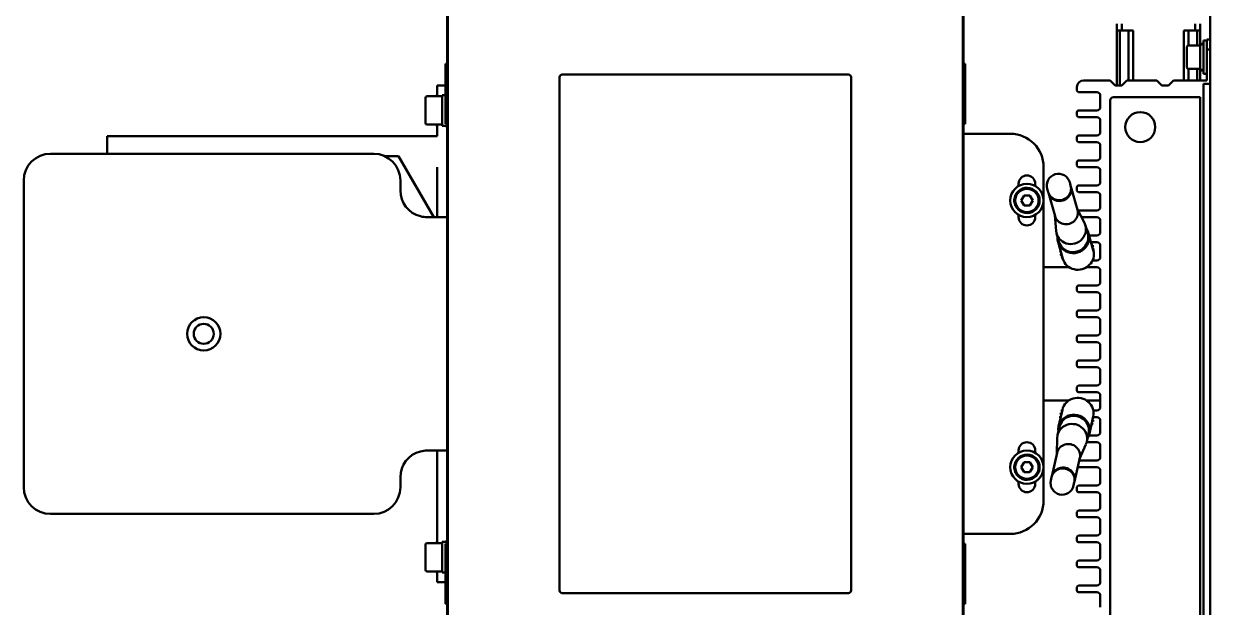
# Model space of a CAD drawing. Header units: millimetres. Extents: x 79 to 1474, y 97 to 691.
# Drawn here: x 79.3 to 435.3, y 312.1 to 487.1 of the extents above; entities that cross this region are included whole.
import ezdxf

# ---------------------------------------------------------------- set-up
doc = ezdxf.new("R2010")
doc.units = ezdxf.units.MM
doc.layers.add('Visible (ISO)', color=7, linetype='Continuous', lineweight=50)

msp = doc.modelspace()

# ---------------------------------------------------------------- linework, layer by layer
at = {"layer": 'Visible (ISO)'}
for p, q in [((435.27, 480.63), (435.27, 594.13)), ((206.27, 293.12), (206.27, 495.14)), ((206.48, 494.93), (206.48, 293.33)), ((361.05, 293.33), (361.05, 494.93)), ((361.27, 495.14), (361.27, 293.12)), ((407.27, 485.13), (407.27, 487.13)), ((407.27, 468.63), (407.27, 485.13)), ((407.27, 485.13), (407.41, 485.13)), ((408.18, 485.13), (407.41, 485.13)), ((408.18, 485.13), (408.47, 485.13)), ((408.18, 468.63), (408.18, 485.13)), ((410.77, 485.13), (408.47, 485.13)), ((408.77, 487.13), (408.77, 485.13)), ((411.68, 485.13), (410.77, 485.13)), ((410.77, 470.13), (410.77, 485.13)), ((411.68, 485.13), (412.18, 485.13)), ((412.18, 470.13), (412.18, 485.13)), ((427.85, 485.13), (427.35, 485.13)), ((427.35, 485.13), (427.35, 470.13)), ((427.85, 485.13), (428.77, 485.13)), ((428.77, 485.13), (431.06, 485.13)), ((428.77, 480.63), (428.77, 485.13)), ((430.77, 487.13), (430.77, 485.13)), ((431.35, 485.13), (431.06, 485.13)), ((431.35, 485.13), (432.12, 485.13)), ((431.35, 485.13), (431.35, 480.63)), ((432.27, 485.13), (432.12, 485.13)), ((432.27, 485.13), (432.27, 487.13)), ((432.27, 481.13), (432.27, 485.13)), ((428.67, 480.63), (432.27, 480.63)), ((432.27, 480.92), (432.27, 481.13)), ((432.27, 481.13), (433.27, 481.13)), ((432.27, 480.92), (432.27, 473.33)), ((432.82, 480.93), (433.27, 480.93)), ((433.27, 472.13), (433.27, 482.13)), ((434.27, 482.13), (433.27, 482.13)), ((435.27, 482.38), (434.27, 482.38)), ((434.27, 479.38), (434.27, 482.38)), ((435.27, 479.38), (435.27, 480.63)), ((428.27, 474.03), (428.27, 480.23)), ((435.27, 479.38), (434.27, 479.38)), ((434.27, 470.13), (434.27, 479.38)), ((435.27, 469.13), (435.27, 479.38)), ((205.77, 475.13), (206.27, 475.13)), ((205.77, 457.13), (205.77, 475.13)), ((361.27, 475.13), (361.77, 475.13)), ((361.77, 475.13), (361.77, 457.13)), ((428.67, 473.63), (432.27, 473.63)), ((428.77, 470.13), (428.77, 473.63)), ((431.35, 473.63), (431.35, 470.13)), ((240.02, 317.18), (240.02, 471.08)), ((240.82, 471.88), (326.72, 471.88)), ((327.52, 471.08), (327.52, 317.18)), ((405.27, 470.13), (397.27, 470.13)), ((406.77, 468.63), (405.27, 470.13)), ((410.27, 470.13), (408.77, 468.63)), ((419.27, 470.13), (410.27, 470.13)), ((420.77, 468.63), (419.27, 470.13)), ((424.27, 470.13), (422.77, 468.63)), ((434.27, 470.13), (424.27, 470.13)), ((432.27, 473.13), (432.27, 473.33)), ((432.27, 473.33), (433.27, 473.33)), ((432.27, 473.13), (433.27, 473.13)), ((432.27, 470.13), (432.27, 473.13)), ((434.27, 472.13), (433.27, 472.13)), ((203.27, 465.38), (203.27, 468.63)), ((205.77, 468.63), (203.27, 468.63)), ((395.27, 468.13), (395.27, 467.13)), ((395.77, 466.63), (401.27, 466.63)), ((408.77, 468.63), (406.77, 468.63)), ((422.77, 468.63), (420.77, 468.63)), ((433.27, 292.13), (433.27, 469.13)), ((433.27, 469.13), (435.27, 469.13)), ((435.27, 292.13), (435.27, 469.13)), ((199.77, 457.38), (199.77, 464.88)), ((200.27, 465.38), (204.77, 465.38)), ((203.17, 465.38), (203.17, 465.84)), ((203.17, 465.84), (203.27, 465.84)), ((204.77, 465.72), (204.77, 465.72)), ((204.77, 465.72), (204.77, 456.53)), ((205.49, 465.73), (205.77, 465.73)), ((402.27, 465.63), (402.27, 462.13)), ((405.27, 297.13), (405.27, 464.13)), ((406.27, 465.13), (432.27, 465.13)), ((432.27, 465.13), (432.27, 296.13)), ((395.27, 460.63), (395.27, 459.63)), ((401.27, 461.13), (395.77, 461.13)), ((200.27, 456.88), (204.77, 456.88)), ((203.17, 456.41), (203.17, 456.88)), ((203.17, 456.41), (203.27, 456.41)), ((203.27, 453.43), (203.27, 456.88)), ((204.77, 456.53), (206.07, 456.53)), ((206.27, 457.13), (205.77, 457.13)), ((206.07, 456.13), (206.07, 457.13)), ((206.27, 456.13), (206.07, 456.13)), ((361.77, 457.13), (361.27, 457.13)), ((395.77, 459.13), (401.27, 459.13)), ((402.27, 458.13), (402.27, 454.63)), ((104.27, 453.43), (112.27, 453.43)), ((104.27, 453.43), (104.27, 448.13)), ((203.27, 453.43), (112.27, 453.43)), ((375.27, 454.13), (361.27, 454.13)), ((395.27, 453.13), (395.27, 452.13)), ((401.27, 453.63), (395.77, 453.63)), ((395.77, 451.63), (401.27, 451.63)), ((402.27, 450.63), (402.27, 447.13)), ((184.27, 448.13), (87.27, 448.13)), ((191.72, 447.43), (187.54, 447.43)), ((191.72, 447.43), (202.29, 429.13)), ((395.27, 445.63), (395.27, 444.63)), ((401.27, 446.13), (395.77, 446.13)), ((203.27, 444.13), (203.27, 429.13)), ((385.27, 344.13), (385.27, 444.13)), ((395.77, 444.13), (401.27, 444.13)), ((402.27, 443.13), (402.27, 439.63)), ((79.27, 348.13), (79.27, 440.13)), ((192.27, 437.13), (192.27, 440.13)), ((377.77, 438.46), (377.77, 439.13)), ((382.77, 439.13), (382.77, 438.46)), ((393.38, 438.57), (393.1, 439.57)), ((393.43, 438.37), (393.39, 438.52)), ((395.43, 431.35), (393.45, 438.32)), ((395.27, 438.13), (395.27, 437.13)), ((401.27, 438.63), (395.77, 438.63)), ((376.47, 434.33), (376.77, 434.33)), ((378.53, 434.13), (379.4, 435.63)), ((379.4, 435.63), (381.13, 435.63)), ((381.13, 435.63), (382, 434.13)), ((386.64, 436.66), (386.36, 437.65)), ((386.7, 436.46), (386.66, 436.61)), ((388.7, 429.44), (386.72, 436.41)), ((395.77, 436.63), (401.27, 436.63)), ((402.27, 435.63), (402.27, 432.13)), ((376.77, 433.96), (376.47, 433.96)), ((376.77, 433.93), (376.47, 433.93)), ((379.4, 432.63), (378.53, 434.13)), ((381.13, 432.63), (379.4, 432.63)), ((382, 434.13), (381.13, 432.63)), ((395.34, 431.66), (397.51, 427.4)), ((401.27, 431.13), (395.77, 431.13)), ((200.27, 429.13), (206.27, 429.13)), ((377.77, 429.13), (377.77, 429.8)), ((382.77, 429.8), (382.77, 429.13)), ((388.61, 429.74), (389.01, 424.99)), ((396.63, 429.13), (401.27, 429.13)), ((402.27, 428.13), (402.27, 424.63)), ((389.84, 421.76), (389.15, 424.18)), ((398.5, 424.22), (397.81, 426.65)), ((400.17, 419.25), (398.76, 424.22)), ((391.03, 416.65), (389.62, 421.63)), ((401.27, 423.63), (398.93, 423.63)), ((399.49, 421.63), (399.57, 421.63)), ((399.6, 421.63), (401.27, 421.63)), ((402.27, 420.63), (402.27, 417.13)), ((385.27, 414.13), (392.89, 414.13)), ((398.17, 414.13), (401.27, 414.13)), ((401.27, 416.13), (399.92, 416.13)), ((402.27, 413.13), (402.27, 409.63)), ((395.27, 408.13), (395.27, 407.13)), ((401.27, 408.63), (395.77, 408.63)), ((395.77, 406.63), (401.27, 406.63)), ((402.27, 405.63), (402.27, 402.13)), ((395.27, 400.63), (395.27, 399.63)), ((401.27, 401.13), (395.77, 401.13)), ((395.77, 399.13), (401.27, 399.13)), ((402.27, 398.13), (402.27, 394.63)), ((395.27, 393.13), (395.27, 392.13)), ((401.27, 393.63), (395.77, 393.63)), ((395.77, 391.63), (401.27, 391.63)), ((402.27, 390.63), (402.27, 387.13)), ((395.27, 385.63), (395.27, 384.63)), ((401.27, 386.13), (395.77, 386.13)), ((395.77, 384.13), (401.27, 384.13)), ((402.27, 383.13), (402.27, 379.63)), ((395.27, 378.13), (395.27, 377.13)), ((401.27, 378.63), (395.77, 378.63)), ((392.81, 374.13), (385.27, 374.13)), ((395.77, 376.63), (401.27, 376.63)), ((401.27, 374.13), (398.14, 374.13)), ((402.27, 375.63), (402.27, 372.13)), ((390.9, 371.37), (389.77, 366.31)), ((401.27, 371.13), (400.19, 371.13)), ((400.17, 369.29), (399.04, 364.24)), ((400.27, 369.13), (401.27, 369.13)), ((402.27, 368.13), (402.27, 364.63)), ((390, 366.2), (389.45, 363.73)), ((398.78, 364.23), (398.23, 361.77)), ((401.27, 363.63), (398.86, 363.63)), ((389.22, 358.15), (389.35, 362.93)), ((396.05, 356.62), (397.98, 360.99)), ((398.2, 361.63), (401.27, 361.63)), ((402.27, 360.63), (402.27, 357.13)), ((206.27, 359.13), (200.27, 359.13)), ((203.27, 359.13), (203.27, 344.13)), ((377.77, 358.46), (377.77, 359.13)), ((382.77, 359.13), (382.77, 358.46)), ((389.29, 358.46), (387.71, 351.39)), ((396.12, 356.94), (394.54, 349.86)), ((401.27, 356.13), (395.94, 356.13)), ((376.47, 354.33), (376.77, 354.33)), ((376.77, 353.96), (376.47, 353.96)), ((376.77, 353.93), (376.47, 353.93)), ((378.53, 354.13), (379.4, 355.63)), ((379.4, 352.63), (378.53, 354.13)), ((379.4, 355.63), (381.13, 355.63)), ((381.13, 352.63), (379.4, 352.63)), ((381.13, 355.63), (382, 354.13)), ((382, 354.13), (381.13, 352.63)), ((395.77, 354.13), (401.27, 354.13)), ((402.27, 353.13), (402.27, 349.63)), ((192.27, 348.13), (192.27, 351.13)), ((377.77, 349.13), (377.77, 349.8)), ((382.77, 349.8), (382.77, 349.13)), ((387.65, 351.14), (387.43, 350.13)), ((387.7, 351.34), (387.67, 351.19)), ((394.48, 349.61), (394.26, 348.6)), ((394.53, 349.81), (394.5, 349.66)), ((395.27, 348.13), (395.27, 347.13)), ((401.27, 348.63), (395.77, 348.63)), ((395.77, 346.63), (401.27, 346.63)), ((402.27, 345.63), (402.27, 342.13)), ((203.27, 331.38), (203.27, 344.13)), ((87.27, 340.13), (184.27, 340.13)), ((395.27, 340.63), (395.27, 339.63)), ((401.27, 341.13), (395.77, 341.13)), ((395.77, 339.13), (401.27, 339.13)), ((402.27, 338.13), (402.27, 334.63)), ((200.27, 331.38), (204.77, 331.38)), ((203.17, 331.38), (203.17, 331.84)), ((203.17, 331.84), (203.27, 331.84)), ((204.77, 331.72), (204.77, 331.72)), ((204.77, 331.72), (204.77, 322.53)), ((205.49, 331.73), (206.07, 331.73)), ((205.77, 331.13), (206.27, 331.13)), ((205.77, 313.13), (205.77, 331.13)), ((206.07, 331.13), (206.07, 332.13)), ((206.27, 332.13), (206.07, 332.13)), ((361.27, 334.13), (375.27, 334.13)), ((361.27, 331.13), (361.77, 331.13)), ((361.77, 331.13), (361.77, 313.13)), ((395.27, 333.13), (395.27, 332.13)), ((401.27, 333.63), (395.77, 333.63)), ((395.77, 331.63), (401.27, 331.63)), ((199.77, 323.38), (199.77, 330.88)), ((402.27, 330.63), (402.27, 327.13)), ((395.27, 325.63), (395.27, 324.63)), ((401.27, 326.13), (395.77, 326.13)), ((395.77, 324.13), (401.27, 324.13)), ((200.27, 322.88), (204.77, 322.88)), ((203.17, 322.41), (203.17, 322.88)), ((203.17, 322.41), (203.27, 322.41)), ((203.27, 319.63), (203.27, 322.88)), ((204.77, 322.53), (205.77, 322.53)), ((402.27, 323.13), (402.27, 319.63)), ((203.27, 319.63), (205.77, 319.63)), ((395.27, 318.13), (395.27, 317.13)), ((401.27, 318.63), (395.77, 318.63)), ((326.72, 316.38), (240.82, 316.38)), ((395.77, 316.63), (401.27, 316.63)), ((402.27, 315.63), (402.27, 312.13)), ((206.27, 313.13), (205.77, 313.13)), ((361.77, 313.13), (361.27, 313.13))]:
    msp.add_line(p, q, dxfattribs=at)
for centre, radius in [((414.27, 456.13), 4.5), ((380.27, 434.13), 5), ((380.27, 434.13), 3.5), ((133.27, 394.13), 5), ((133.27, 394.13), 3), ((380.27, 354.13), 5), ((380.27, 354.13), 3.5)]:
    msp.add_circle(centre, radius, dxfattribs=at)
for centre, radius, start, end in [((428.67, 480.23), 0.4, 90, 180), ((428.67, 474.03), 0.4, 180, 270), ((240.82, 471.08), 0.8, 90, 180), ((326.72, 471.08), 0.8, 0, 90), ((397.27, 468.13), 2, 90, 180), ((395.77, 467.13), 0.5, 180, 270), ((401.27, 465.63), 1, 0, 90), ((200.27, 464.88), 0.5, 90, 180), ((406.27, 464.13), 1, 90, 180), ((395.77, 460.63), 0.5, 90, 180), ((395.77, 459.63), 0.5, 180, 270), ((401.27, 462.13), 1, 270, 0), ((200.27, 457.38), 0.5, 180, 270), ((401.27, 458.13), 1, 0, 90), ((375.27, 444.13), 10, 0, 90), ((395.77, 453.13), 0.5, 90, 180), ((395.77, 452.13), 0.5, 180, 270), ((401.27, 454.63), 1, 270, 0), ((401.27, 450.63), 1, 0, 90), ((87.27, 440.13), 8, 90, 180), ((184.27, 440.13), 8, 0, 90), ((395.77, 445.63), 0.5, 90, 180), ((401.27, 447.13), 1, 270, 0), ((380.27, 439.13), 2.5, 0, 180), ((389.73, 438.61), 3.5, 15.8703, 195.8703), ((395.77, 444.63), 0.5, 180, 270), ((401.27, 443.13), 1, 0, 90), ((380.27, 434.13), 3.8, 183.017, 176.9831), ((395.77, 438.13), 0.5, 90, 180), ((401.27, 439.63), 1, 270, 0), ((200.27, 437.13), 8, 180, 255.5225), ((380.27, 434.13), 3.8, 176.9831, 182.4731), ((395.77, 437.13), 0.5, 180, 270), ((401.27, 435.63), 1, 0, 90), ((395.77, 430.63), 0.5, 90, 106.6491), ((401.27, 432.13), 1, 270, 0), ((380.27, 429.13), 2.5, 180, 0), ((401.27, 428.13), 1, 0, 90), ((401.27, 424.63), 1, 270, 0), ((395.27, 419.13), 5, 25.6858, 30.0549), ((395.27, 419.13), 5, 13.6858, 18.0549), ((401.27, 420.63), 1, 0, 90), ((395.27, 419.13), 5, 181.6858, 186.0549), ((395.27, 419.13), 5, 193.6858, 198.0549), ((395.27, 419.13), 5, 205.6858, 210.0549), ((395.27, 419.13), 5, 1.6858, 6.0549), ((401.27, 417.13), 1, 270, 0), ((401.27, 413.13), 1, 0, 90), ((401.27, 409.63), 1, 270, 0), ((395.77, 408.13), 0.5, 90, 180), ((395.77, 407.13), 0.5, 180, 270), ((401.27, 405.63), 1, 0, 90), ((395.77, 400.63), 0.5, 90, 180), ((395.77, 399.63), 0.5, 180, 270), ((401.27, 402.13), 1, 270, 0), ((401.27, 398.13), 1, 0, 90), ((395.77, 393.13), 0.5, 90, 180), ((395.77, 392.13), 0.5, 180, 270), ((401.27, 394.63), 1, 270, 0), ((401.27, 390.63), 1, 0, 90), ((395.77, 385.63), 0.5, 90, 180), ((395.77, 384.63), 0.5, 180, 270), ((401.27, 387.13), 1, 270, 0), ((401.27, 383.13), 1, 0, 90), ((395.77, 378.13), 0.5, 90, 180), ((401.27, 379.63), 1, 270, 0), ((395.77, 377.13), 0.5, 180, 270), ((401.27, 375.63), 1, 0, 90), ((401.27, 378.13), 4, 270, 284.4775), ((395.27, 369.13), 5, 165.1995, 169.5686), ((395.27, 369.13), 5, 153.1995, 157.5686), ((401.27, 372.13), 1, 270, 0), ((395.27, 369.13), 5, 177.1995, 181.5686), ((395.27, 369.13), 5, 333.1995, 337.5686), ((395.27, 369.13), 5, 345.1995, 349.5686), ((395.27, 369.13), 5, 357.1995, 1.5686), ((401.27, 368.13), 1, 0, 90), ((401.27, 364.63), 1, 270, 0), ((380.27, 359.13), 2.5, 0, 180), ((401.27, 360.63), 1, 0, 90), ((200.27, 351.13), 8, 104.4775, 180), ((380.27, 354.13), 3.8, 183.017, 176.9831), ((401.27, 357.13), 1, 270, 0), ((380.27, 354.13), 3.8, 176.9831, 182.4731), ((395.77, 354.63), 0.5, 239.3315, 270), ((401.27, 353.13), 1, 0, 90), ((380.27, 349.13), 2.5, 180, 0), ((390.84, 349.37), 3.5, 167.3841, 347.3841), ((401.27, 349.63), 1, 270, 0), ((87.27, 348.13), 8, 180, 270), ((184.27, 348.13), 8, 270, 0), ((395.77, 348.13), 0.5, 90, 180), ((395.77, 347.13), 0.5, 180, 270), ((401.27, 345.63), 1, 0, 90), ((375.27, 344.13), 10, 270, 0), ((401.27, 342.13), 1, 270, 0), ((395.77, 340.63), 0.5, 90, 180), ((395.77, 339.63), 0.5, 180, 270), ((401.27, 338.13), 1, 0, 90), ((200.27, 330.88), 0.5, 90, 180), ((395.77, 333.13), 0.5, 90, 180), ((395.77, 332.13), 0.5, 180, 270), ((401.27, 334.63), 1, 270, 0), ((401.27, 330.63), 1, 0, 90), ((395.77, 325.63), 0.5, 90, 180), ((395.77, 324.63), 0.5, 180, 270), ((401.27, 327.13), 1, 270, 0), ((401.27, 323.13), 1, 0, 90), ((200.27, 323.38), 0.5, 180, 270), ((240.82, 317.18), 0.8, 180, 270), ((326.72, 317.18), 0.8, 270, 0), ((395.77, 318.13), 0.5, 90, 180), ((395.77, 317.13), 0.5, 180, 270), ((401.27, 319.63), 1, 270, 0), ((401.27, 315.63), 1, 0, 90)]:
    msp.add_arc(centre, radius, start, end, dxfattribs=at)
for centre, major_axis, ratio, start_param, end_param in [((432.82, 477.13), (-10.44, 0), 0.36397, 4.712389, 4.765045), ((205.48, 461.13), (-12.64, -0.01), 0.36397, 4.711148, 4.768776), ((204.05, 461.13), (-12.64, -0.01), 0.36397, 4.654596, 4.655673), ((390.01, 437.61), (-3.37, -0.96), 0.965926, 0, 3.141593), ((390.08, 437.36), (-3.37, -0.96), 0.965926, 6.275537, 9.432426), ((392.06, 430.39), (-3.37, -0.96), 0.965926, 0, 3.141593), ((393.48, 425.41), (-4.33, -1.23), 0.965926, 6.095483, 9.612481), ((394.19, 422.93), (-4.57, -1.3), 0.965926, 5.957302, 9.750661), ((394.17, 422.99), (-4.33, -1.23), 0.965926, 0, 3.141593), ((395.6, 417.95), (-4.57, -1.3), 0.965926, 0, 3.141593), ((395.54, 370.33), (4.64, -1.04), 0.965926, 0, 3.141593), ((394.4, 365.28), (4.64, -1.04), 0.965926, 5.957302, 9.750661), ((393.84, 362.75), (4.39, -0.98), 0.965926, 6.095483, 9.612481), ((394.39, 365.21), (4.39, -0.98), 0.965926, 0, 3.141593), ((392.71, 357.7), (3.42, -0.76), 0.965926, 0, 3.141593), ((391.07, 350.38), (3.42, -0.76), 0.965926, 0, 3.141593), ((391.13, 350.63), (3.42, -0.76), 0.965926, 6.275537, 9.432426), ((205.48, 327.13), (-12.64, -0.01), 0.36397, 4.711148, 4.768776), ((204.05, 327.13), (-12.64, -0.01), 0.36397, 4.654596, 4.655673)]:
    msp.add_ellipse(centre, major_axis=major_axis, ratio=ratio, start_param=start_param, end_param=end_param, dxfattribs=at)
for points in [[(386.7, 436.46), (386.8, 436.11), (386.96, 435.78), (387.37, 435.19), (387.62, 434.92), (388.21, 434.49), (388.54, 434.31), (389.24, 434.08), (389.61, 434.02), (390.36, 434.02), (390.73, 434.07), (391.45, 434.3), (391.78, 434.46), (392.39, 434.89), (392.66, 435.16), (393.1, 435.75), (393.28, 436.08), (393.51, 436.77), (393.56, 437.14), (393.56, 437.79), (393.52, 438.09), (393.43, 438.37)], [(394.53, 349.81), (394.61, 350.16), (394.63, 350.53), (394.55, 351.25), (394.45, 351.6), (394.14, 352.27), (393.94, 352.57), (393.43, 353.11), (393.13, 353.34), (392.48, 353.7), (392.13, 353.83), (391.39, 353.98), (391.01, 353.99), (390.27, 353.9), (389.91, 353.8), (389.24, 353.49), (388.93, 353.28), (388.4, 352.78), (388.18, 352.49), (387.87, 351.91), (387.76, 351.63), (387.7, 351.34)]]:
    msp.add_open_spline(points, degree=3, knots=[3.141593, 3.141593, 3.141593, 3.141593, 3.460323, 3.460323, 3.779334, 3.779334, 4.099032, 4.099032, 4.419487, 4.419487, 4.740477, 4.740477, 5.061634, 5.061634, 5.382555, 5.382555, 5.702885, 5.702885, 6.022444, 6.022444, 6.283185, 6.283185, 6.283185, 6.283185], dxfattribs=at)
for points in [[(393.39, 438.52), (393.39, 438.53), (393.39, 438.54), (393.39, 438.55)], [(386.65, 436.63), (386.65, 436.62), (386.66, 436.61), (386.66, 436.61)], [(198.27, 429.38), (198.93, 429.21), (199.62, 429.13), (200.27, 429.13)], [(200.27, 359.13), (199.62, 359.13), (198.94, 359.04), (198.27, 358.87)], [(387.67, 351.19), (387.66, 351.18), (387.66, 351.17), (387.66, 351.17)], [(394.49, 349.64), (394.49, 349.64), (394.49, 349.65), (394.5, 349.66)]]:
    msp.add_open_spline(points, degree=3, dxfattribs=at)
for points, weights in [([(399.59, 421.63), (399.55, 421.62), (399.5, 421.61)], [1, 1.00013095372, 1.0001643362]), ([(399.63, 421.16), (399.7, 421.22), (399.77, 421.3)], [1.00012311585, 1.00027194566, 1]), ([(400.02, 420.68), (399.89, 420.68), (399.76, 420.68)], [1, 1.00034920831, 1.00000458307]), ([(399.91, 420.17), (400.01, 420.24), (400.12, 420.31)], [1.00000458307, 1.00034920833, 1]), ([(390.36, 419.02), (390.32, 419), (390.27, 418.98)], [1.00016433621, 1.00013095373, 1]), ([(390.29, 418.6), (390.39, 418.58), (390.49, 418.56)], [1, 1.00027194567, 1.00012311583]), ([(390.63, 418.08), (390.52, 418.02), (390.41, 417.95)], [1.00000458305, 1.00034920833, 1]), ([(390.51, 417.58), (390.64, 417.58), (390.77, 417.58)], [1, 1.00034920834, 1.00000458306]), ([(390.9, 417.1), (390.83, 417.03), (390.76, 416.96)], [1.00012311584, 1.00027194568, 1]), ([(390.94, 416.62), (390.99, 416.63), (391.03, 416.64)], [1, 1.00013095562, 1.00016433717]), ([(400.24, 419.66), (400.14, 419.68), (400.04, 419.7)], [1, 1.00027194567, 1.00012311585]), ([(400.17, 419.24), (400.22, 419.26), (400.26, 419.28)], [1.00016433716, 1.00013095561, 1]), ([(390.69, 370.42), (390.56, 370.41), (390.43, 370.41)], [1.00000458307, 1.00034920833, 1]), ([(390.65, 371.04), (390.72, 370.97), (390.8, 370.9)], [1, 1.00027194567, 1.00012311585]), ([(390.9, 371.37), (390.85, 371.38), (390.8, 371.38)], [1.00016433716, 1.00013095561, 1]), ([(390.47, 369.43), (390.37, 369.4), (390.27, 369.37)], [1.00012311584, 1.00027194566, 1]), ([(390.27, 368.99), (390.32, 368.98), (390.36, 368.96)], [1, 1.00013095372, 1.0001643362]), ([(390.35, 370.03), (390.46, 369.97), (390.57, 369.91)], [1, 1.00034920831, 1.00000458307]), ([(399.63, 366.89), (399.68, 366.88), (399.73, 366.87)], [1.00016433621, 1.00013095373, 1]), ([(399.89, 367.22), (399.81, 367.29), (399.74, 367.35)], [1, 1.00027194567, 1.00012311584]), ([(399.84, 367.83), (399.97, 367.84), (400.1, 367.85)], [1.00000458306, 1.00034920833, 1]), ([(400.18, 368.22), (400.07, 368.29), (399.96, 368.35)], [1, 1.00034920834, 1.00000458306]), ([(400.07, 368.83), (400.16, 368.86), (400.26, 368.88)], [1.00012311584, 1.00027194568, 1]), ([(400.26, 369.27), (400.22, 369.28), (400.17, 369.29)], [1, 1.00013095562, 1.00016433717])]:
    msp.add_rational_spline(points, weights, degree=2, dxfattribs=at)

doc.saveas('drawing.dxf')
